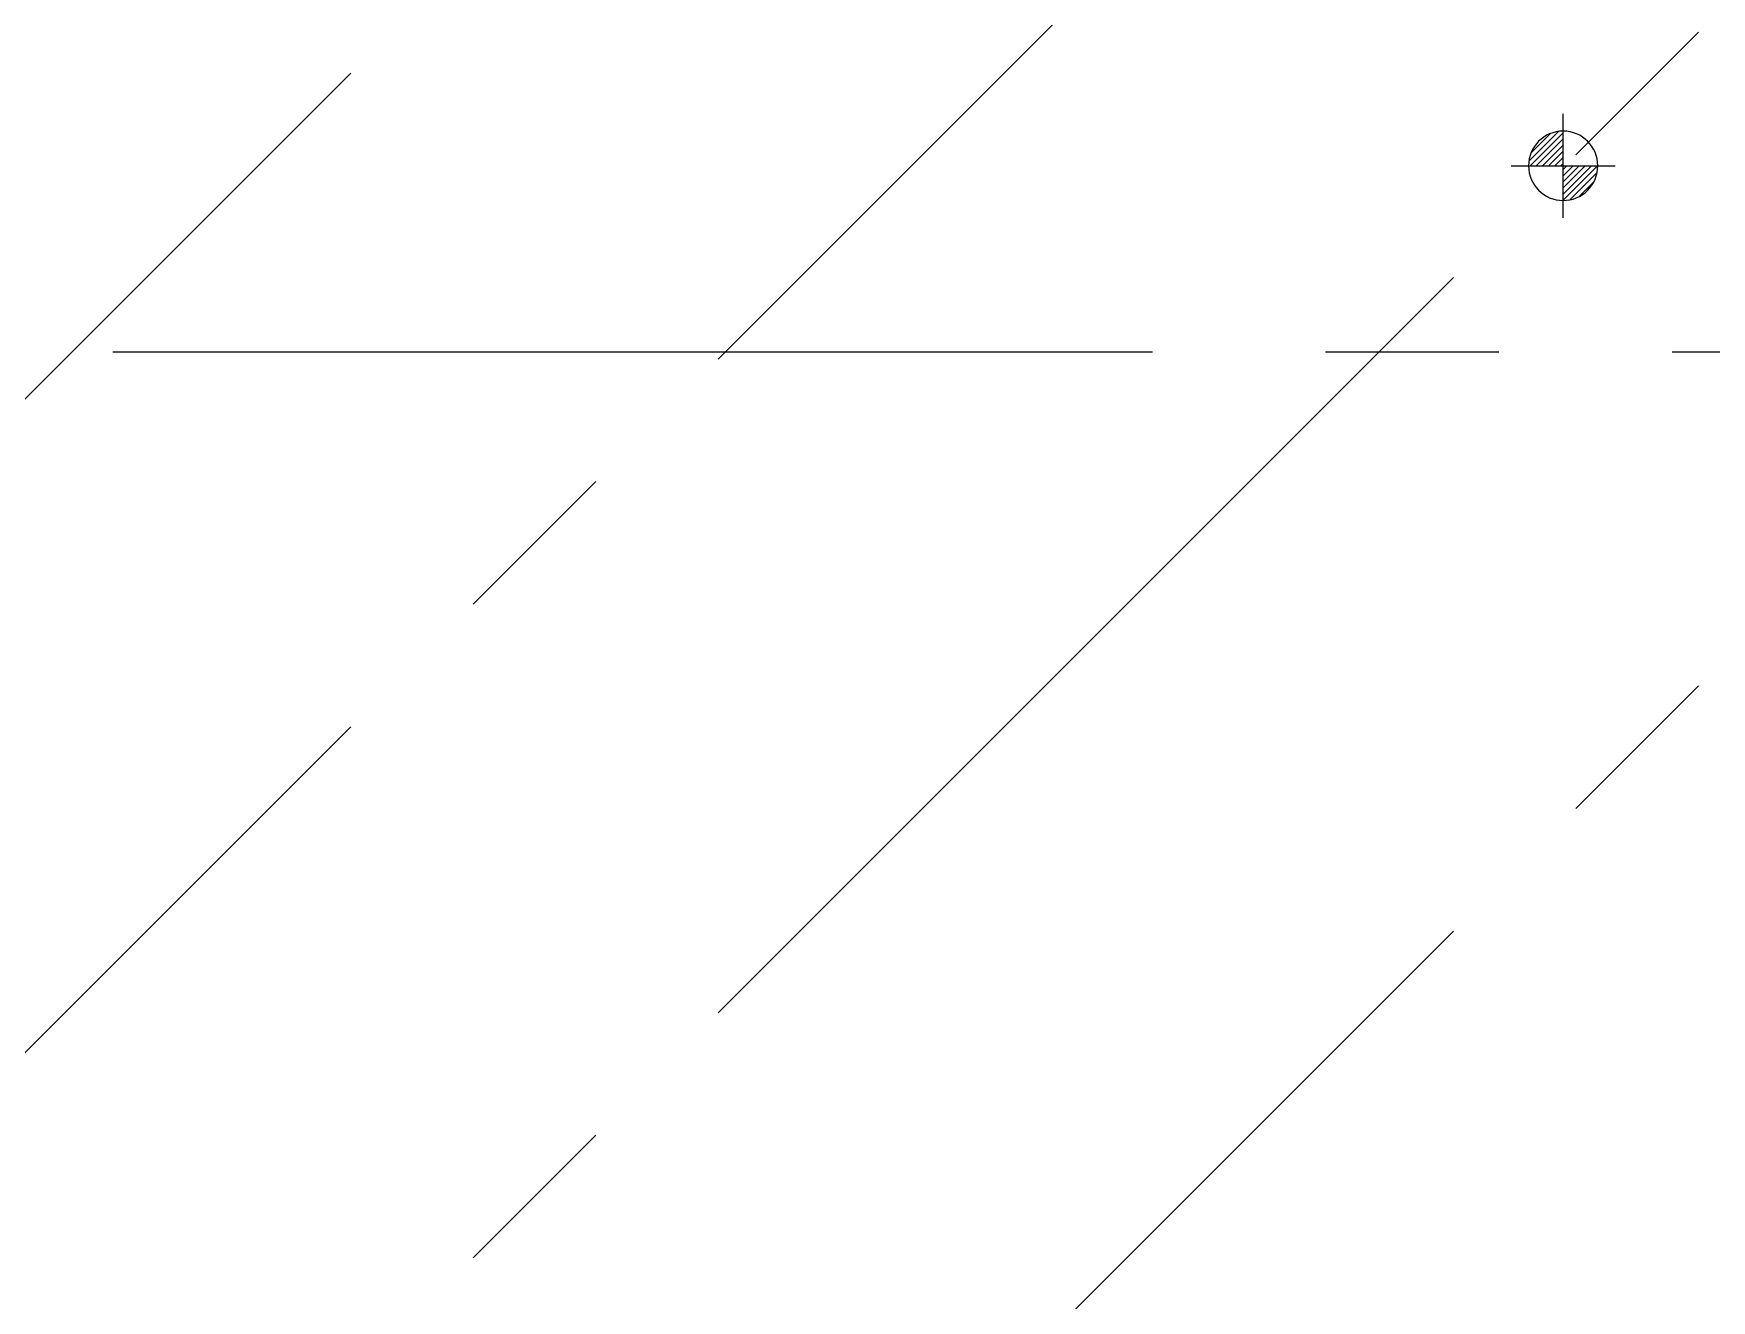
# Model space of a CAD drawing. Extents: x -40736 to 367926, y -65544 to 37405.
# Drawn here: x 347082 to 347808, y -53254 to -52705 of the extents above; entities that cross this region are included whole.
import ezdxf

# ---------------------------------------------------------------- set-up
doc = ezdxf.new("R2010")
doc.units = 0
doc.header["$LTSCALE"] = 600
doc.header["$MEASUREMENT"] = 0
doc.linetypes.add('CENTER2', pattern=[1.125, 0.75, -0.125, 0.125, -0.125])
doc.layers.get('0').update_dxf_attribs({"linetype": 'CONTINUOUS'})
doc.layers.add('DIM', color=4, linetype='CONTINUOUS')
doc.layers.add('底圖', color=253, linetype='CONTINUOUS')

# ---------------------------------------------------------------- blocks, each defined once
blk = doc.blocks.new('*X3')
at = {"color": 0, "linetype": 'Continuous'}
for p, q in [((4004.313, 2188.463), (4004.316, 2188.466)), ((4003.813, 2187.963), (4003.816, 2187.966))]:
    blk.add_line(p, q, dxfattribs=at)
blk = doc.blocks.new('B4-2', base_point=(4003.816, 2188.463))
for p, q in [((4003.816, 2188.963), (4003.816, 2189.213)), ((4003.816, 2188.463), (4003.816, 2188.963)), ((4003.066, 2188.463), (4003.316, 2188.463)), ((4003.316, 2188.463), (4003.816, 2188.463)), ((4003.816, 2187.963), (4003.816, 2188.463)), ((4003.816, 2188.463), (4004.313, 2188.463)), ((4004.313, 2188.463), (4004.566, 2188.463)), ((4003.816, 2187.713), (4003.816, 2187.963))]:
    blk.add_line(p, q)
at = {"color": 0, "linetype": 'Continuous'}
for p, q in [((4003.321, 2188.531), (4003.748, 2188.958)), ((4003.341, 2188.463), (4003.816, 2188.938)), ((4003.353, 2188.652), (4003.627, 2188.926)), ((4003.429, 2188.463), (4003.816, 2188.85)), ((4003.518, 2188.463), (4003.816, 2188.761)), ((4003.606, 2188.463), (4003.816, 2188.673)), ((4003.695, 2188.463), (4003.816, 2188.585)), ((4003.783, 2188.463), (4003.816, 2188.496)), ((4003.816, 2188.408), (4003.871, 2188.463)), ((4003.816, 2188.319), (4003.96, 2188.463)), ((4003.816, 2188.231), (4004.048, 2188.463)), ((4003.816, 2188.143), (4004.136, 2188.463)), ((4003.816, 2188.054), (4004.225, 2188.463)), ((4003.816, 2187.966), (4004.313, 2188.463)), ((4003.911, 2187.972), (4004.307, 2188.368)), ((4004.046, 2188.019), (4004.26, 2188.233)), ((4003.813, 2187.963), (4003.816, 2187.966))]:
    blk.add_line(p, q, dxfattribs=at)
at = {"linetype": 'Continuous'}
for start, end in [(90, 180), (269.6748, 0)]:
    blk.add_arc((4003.816, 2188.463), 0.5, start, end, dxfattribs=at)
for start, end in [(0, 90), (180, 270)]:
    blk.add_arc((4003.816, 2188.463), 0.5, start, end)
blk.add_blockref('*X3', (0, 0), dxfattribs=at)
blk = doc.blocks.new('A$C1C6605B1')
at = {"layer": 'DIM', "linetype": 'Continuous', "xscale": 29.99999999301508, "yscale": 29.99999999301508, "zscale": 29.99999999301508}
blk.add_blockref('B4-2', (3575.08055, 1665.11117), dxfattribs=at)

msp = doc.modelspace()

# ---------------------------------------------------------------- linework, layer by layer
at = {"layer": '底圖', "linetype": 'CENTER2'}
for p, q in [((346423.78957, -53518.06299), (348358.78957, -51583.06299)), ((346423.78957, -53800.9057), (348358.78957, -51865.9057)), ((346423.78957, -54083.74841), (348358.78957, -52148.74841)), ((346423.78957, -54366.59113), (348358.78957, -52431.59113)), ((360391.28956, -52843.33166), (335391.28957, -52843.33166))]:
    msp.add_line(p, q, dxfattribs=at)

# ---------------------------------------------------------------- block references
at = {"layer": '底圖', "color": 253}
msp.add_blockref('A$C1C6605B1', (344169.01004, -54427.7968), dxfattribs=at)

doc.saveas('drawing.dxf')
